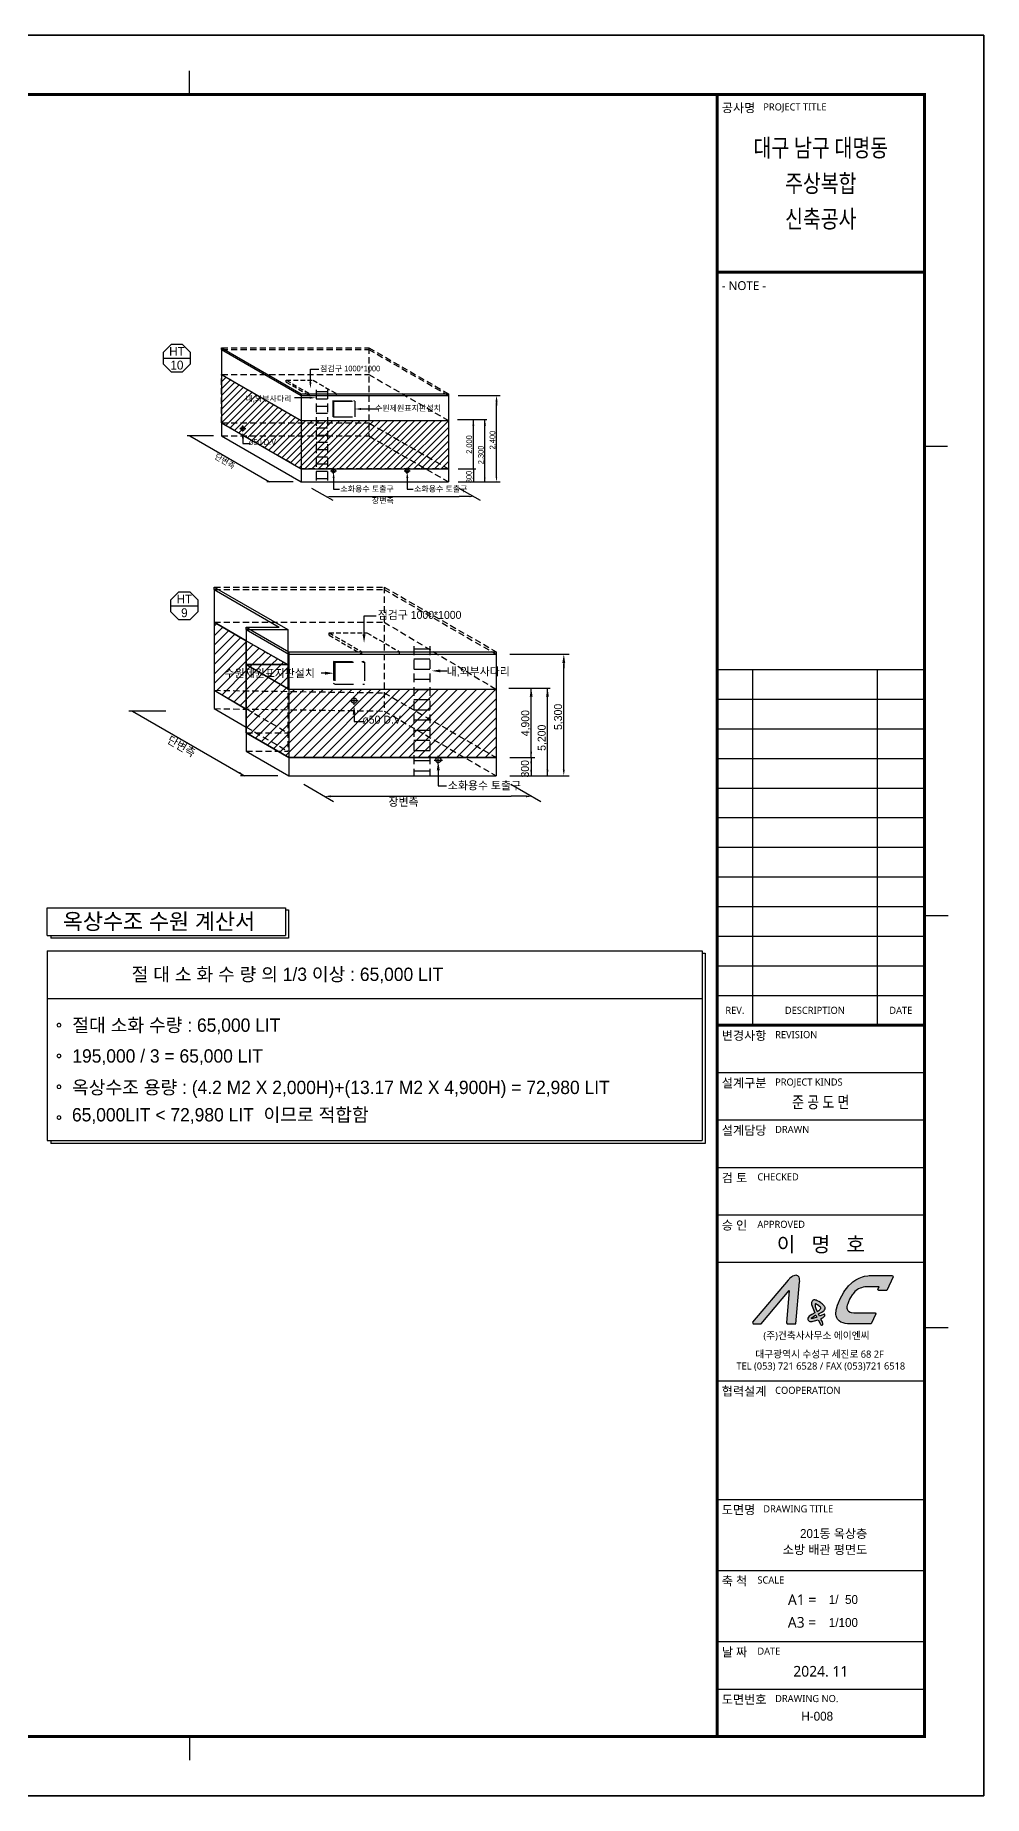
# Model space of a CAD drawing. Header units: millimetres. Extents: x 1050967 to 1092967, y 394713 to 424413.
# Drawn here: x 1076963 to 1092967, y 394713 to 424413 of the extents above; entities that cross this region are included whole.
import ezdxf
from ezdxf.enums import TextEntityAlignment as Align

# ---------------------------------------------------------------- set-up
doc = ezdxf.new("R2010")
doc.units = ezdxf.units.MM
doc.header["$LTSCALE"] = 100
for name, pattern in [('CONTINOUS', [0]), ('DH-HID2', [1.2, 0.8, -0.4]), ('HID', [2.3, 1.5, -0.8]), ('HIDDEN2', [4.7625, 3.175, -1.5875])]:
    doc.linetypes.add(name, pattern=pattern)
for name, color, linetype in [('---스리브(바닥오배수)', 145, 'Continuous'), ('1', 1, 'Continuous'), ('2', 2, 'Continuous'), ('SHEET', 7, 'Continuous'), ('SHEET-TEXT', 3, 'Continuous'), ('TEX', 3, 'Continuous')]:
    doc.layers.add(name, color=color, linetype=linetype)
doc.layers.add('작업', color=105, linetype='Continuous', plot=False)
doc.styles.add('돋움', font='Dotum.ttf')
doc.styles.add('맑은 고딕', font='malgun.ttf', dxfattribs={"width": 0.8})
pattern_1 = [(45, (86856.55, 91821.43), (-80.822305, 80.822305), [])]

# ---------------------------------------------------------------- blocks, each defined once
blk = doc.blocks.new('XR-SHEET')
at = {"layer": 'SHEET'}
h = blk.add_hatch(color=4, dxfattribs=at)
h.paths.add_polyline_path([(1007474, -392861), (1007490, -392878), (1007633, -392878), (1007698, -392171), (1007699, -392159), (1007698, -392139), (1007696, -392114), (1007689, -392094), (1007681, -392083), (1007668, -392072), (1007652, -392065), (1007639, -392060), (1007618, -392063), (1007601, -392068), (1007579, -392077), (1007564, -392086), (1007542, -392102), (1007529, -392113), (1007519, -392123), (1007502, -392140), (1006901, -392853), (1006915, -392878), (1007050, -392878), (1007524, -392314)])
h.paths.add_polyline_path([(1008540, -392462), (1008556, -392432), (1008582, -392391), (1008595, -392376), (1008617, -392349), (1008631, -392336), (1008653, -392317), (1008676, -392300), (1008693, -392290), (1008718, -392279), (1008740, -392270), (1008770, -392261), (1008796, -392256), (1008824, -392253), (1009036, -392252), (1009038, -392255), (1009017, -392295), (1009032, -392318), (1009170, -392318), (1009278, -392086), (1009263, -392064), (1008872, -392064), (1008851, -392067), (1008795, -392077), (1008761, -392086), (1008700, -392109), (1008644, -392139), (1008596, -392172), (1008571, -392194), (1008524, -392239), (1008493, -392275), (1008462, -392319), (1008444, -392345), (1008408, -392405), (1008381, -392459), (1008354, -392522), (1008337, -392563), (1008320, -392626), (1008316, -392645), (1008313, -392663), (1008309, -392692), (1008311, -392722), (1008315, -392746), (1008319, -392763), (1008325, -392778), (1008337, -392802), (1008367, -392829), (1008394, -392849), (1008430, -392864), (1008468, -392871), (1008506, -392878), (1008907, -392878), (1008985, -392712), (1008970, -392691), (1008611, -392691), (1008568, -392687), (1008548, -392681), (1008522, -392665), (1008512, -392655), (1008499, -392629), (1008497, -392614), (1008497, -392589), (1008501, -392564), (1008509, -392540), (1008521, -392505)])
h = blk.add_hatch(color=4, dxfattribs=at)
h.paths.add_polyline_path([(1007972, -392732), (1007989, -392766), (1007975, -392774), (1007955, -392780), (1007921, -392789), (1007908, -392789), (1007896, -392790), (1007896, -392786), (1007895, -392783), (1007903, -392776), (1007915, -392766), (1007930, -392755), (1007952, -392741), (1007965, -392732)], flags=16)
h.paths.add_polyline_path([(1008126, -392601), (1008123, -392591), (1008119, -392586), (1008111, -392575), (1008103, -392566), (1008090, -392553), (1008080, -392544), (1008059, -392528), (1008048, -392520), (1008020, -392504), (1007991, -392489), (1007976, -392482), (1007966, -392478), (1007953, -392475), (1007939, -392475), (1007923, -392481), (1007918, -392486), (1007908, -392496), (1007904, -392505), (1007899, -392520), (1007899, -392535), (1007899, -392550), (1007920, -392610), (1007954, -392691), (1007905, -392719), (1007878, -392736), (1007860, -392750), (1007847, -392766), (1007837, -392782), (1007834, -392793), (1007836, -392805), (1007840, -392817), (1007848, -392825), (1007858, -392832), (1007871, -392837), (1007882, -392839), (1007893, -392839), (1007910, -392838), (1007926, -392835), (1007946, -392829), (1008008, -392809), (1008049, -392883), (1008057, -392896), (1008068, -392901), (1008075, -392901), (1008080, -392899), (1008087, -392892), (1008087, -392869), (1008083, -392856), (1008082, -392848), (1008063, -392813), (1008054, -392794), (1008072, -392784), (1008096, -392772), (1008108, -392761), (1008120, -392751), (1008125, -392742), (1008125, -392731), (1008124, -392724), (1008120, -392721), (1008115, -392718), (1008110, -392716), (1008098, -392723), (1008035, -392751), (1008014, -392712), (1008075, -392680), (1008095, -392667), (1008110, -392654), (1008120, -392641), (1008127, -392628), (1008128, -392613)])
h.paths.add_polyline_path([(1007995, -392671), (1007985, -392649), (1007974, -392619), (1007962, -392588), (1007958, -392578), (1007958, -392565), (1007958, -392555), (1007961, -392548), (1007964, -392542), (1007970, -392542), (1007978, -392544), (1007988, -392550), (1008000, -392558), (1008020, -392573), (1008035, -392585), (1008051, -392600), (1008055, -392609), (1008055, -392618), (1008052, -392627), (1008041, -392639), (1008031, -392648), (1008013, -392659)])
at = {"layer": 'SHEET', "color": 252}
for p, q in [((1007502, -392140), (1006901, -392853)), ((1007050, -392878), (1007524, -392314)), ((1007524, -392314), (1007474, -392861)), ((1007502, -392140), (1007519, -392123)), ((1007529, -392113), (1007519, -392123)), ((1007542, -392102), (1007529, -392113)), ((1007564, -392086), (1007542, -392102)), ((1007579, -392077), (1007564, -392086)), ((1007601, -392068), (1007579, -392077)), ((1007618, -392063), (1007601, -392068)), ((1007639, -392060), (1007618, -392063)), ((1007652, -392065), (1007639, -392060)), ((1007668, -392072), (1007652, -392065)), ((1007681, -392083), (1007668, -392072)), ((1007689, -392094), (1007681, -392083)), ((1007696, -392114), (1007689, -392094)), ((1007698, -392139), (1007696, -392114)), ((1007699, -392159), (1007698, -392139)), ((1007698, -392171), (1007699, -392159)), ((1008444, -392345), (1008462, -392319)), ((1008462, -392319), (1008493, -392275)), ((1008493, -392275), (1008524, -392239)), ((1008524, -392239), (1008571, -392194)), ((1008571, -392194), (1008596, -392172)), ((1008596, -392172), (1008644, -392139)), ((1008631, -392336), (1008617, -392349)), ((1008653, -392317), (1008631, -392336)), ((1008644, -392139), (1008700, -392109)), ((1008676, -392300), (1008653, -392317)), ((1008693, -392290), (1008676, -392300)), ((1008718, -392279), (1008693, -392290)), ((1008700, -392109), (1008761, -392086)), ((1008740, -392270), (1008718, -392279)), ((1008770, -392261), (1008740, -392270)), ((1008761, -392086), (1008795, -392077)), ((1008796, -392256), (1008770, -392261)), ((1008795, -392077), (1008851, -392067)), ((1008824, -392253), (1008796, -392256)), ((1009036, -392252), (1008824, -392253)), ((1008851, -392067), (1008872, -392064)), ((1008872, -392064), (1009263, -392064)), ((1009017, -392295), (1009038, -392255)), ((1009032, -392318), (1009017, -392295)), ((1009170, -392318), (1009032, -392318)), ((1009038, -392255), (1009036, -392252)), ((1009278, -392086), (1009170, -392318)), ((1009263, -392064), (1009278, -392086)), ((1008381, -392459), (1008408, -392405)), ((1008408, -392405), (1008444, -392345)), ((1008540, -392462), (1008521, -392505)), ((1008556, -392432), (1008540, -392462)), ((1008582, -392391), (1008556, -392432)), ((1008595, -392376), (1008582, -392391)), ((1008617, -392349), (1008595, -392376)), ((1006901, -392853), (1006915, -392878)), ((1006915, -392878), (1007050, -392878)), ((1007474, -392861), (1007490, -392878))]:
    blk.add_line(p, q, dxfattribs=at)
at = {"layer": 'SHEET', "color": 4}
for p, q in [((1007633, -392878), (1007698, -392171)), ((1007904, -392505), (1007899, -392520)), ((1007904, -392505), (1007899, -392520)), ((1007899, -392520), (1007899, -392535)), ((1007899, -392520), (1007899, -392535)), ((1007899, -392535), (1007899, -392550)), ((1007899, -392535), (1007899, -392550)), ((1007899, -392550), (1007920, -392610)), ((1007899, -392550), (1007920, -392610)), ((1007920, -392610), (1007954, -392691)), ((1007920, -392610), (1007954, -392691)), ((1007961, -392548), (1007958, -392555)), ((1007958, -392555), (1007958, -392565)), ((1007958, -392565), (1007958, -392578)), ((1007958, -392578), (1007962, -392588)), ((1007964, -392542), (1007961, -392548)), ((1007962, -392588), (1007974, -392619)), ((1007970, -392542), (1007964, -392542)), ((1007978, -392544), (1007970, -392542)), ((1007974, -392619), (1007985, -392649)), ((1007988, -392550), (1007978, -392544)), ((1008000, -392558), (1007988, -392550)), ((1008020, -392573), (1008000, -392558)), ((1008048, -392520), (1008020, -392504)), ((1008048, -392520), (1008020, -392504)), ((1008035, -392585), (1008020, -392573)), ((1008051, -392600), (1008035, -392585)), ((1008041, -392639), (1008052, -392627)), ((1008059, -392528), (1008048, -392520)), ((1008059, -392528), (1008048, -392520)), ((1008055, -392609), (1008051, -392600)), ((1008052, -392627), (1008055, -392618)), ((1008055, -392618), (1008055, -392609)), ((1008080, -392544), (1008059, -392528)), ((1008080, -392544), (1008059, -392528)), ((1008090, -392553), (1008080, -392544)), ((1008090, -392553), (1008080, -392544)), ((1008103, -392566), (1008090, -392553)), ((1008103, -392566), (1008090, -392553)), ((1008111, -392575), (1008103, -392566)), ((1008111, -392575), (1008103, -392566)), ((1008119, -392586), (1008111, -392575)), ((1008119, -392586), (1008111, -392575)), ((1008123, -392591), (1008119, -392586)), ((1008123, -392591), (1008119, -392586)), ((1008120, -392641), (1008127, -392628)), ((1008120, -392641), (1008127, -392628)), ((1008126, -392601), (1008123, -392591)), ((1008126, -392601), (1008123, -392591)), ((1008128, -392613), (1008126, -392601)), ((1008128, -392613), (1008126, -392601)), ((1008127, -392628), (1008128, -392613)), ((1008127, -392628), (1008128, -392613)), ((1008316, -392645), (1008320, -392626)), ((1008320, -392626), (1008337, -392563)), ((1008337, -392563), (1008354, -392522)), ((1008354, -392522), (1008381, -392459)), ((1008501, -392564), (1008497, -392589)), ((1008497, -392589), (1008497, -392614)), ((1008497, -392614), (1008499, -392629)), ((1008499, -392629), (1008512, -392655)), ((1008509, -392540), (1008501, -392564)), ((1008521, -392505), (1008509, -392540)), ((1007490, -392878), (1007633, -392878)), ((1007837, -392782), (1007834, -392793)), ((1007837, -392782), (1007834, -392793)), ((1007834, -392793), (1007836, -392805)), ((1007834, -392793), (1007836, -392805)), ((1007836, -392805), (1007840, -392817)), ((1007836, -392805), (1007840, -392817)), ((1007847, -392766), (1007837, -392782)), ((1007847, -392766), (1007837, -392782)), ((1007840, -392817), (1007848, -392825)), ((1007840, -392817), (1007848, -392825)), ((1007860, -392750), (1007847, -392766)), ((1007860, -392750), (1007847, -392766)), ((1007848, -392825), (1007858, -392832)), ((1007848, -392825), (1007858, -392832)), ((1007858, -392832), (1007871, -392837)), ((1007858, -392832), (1007871, -392837)), ((1007878, -392736), (1007860, -392750)), ((1007878, -392736), (1007860, -392750)), ((1007871, -392837), (1007882, -392839)), ((1007871, -392837), (1007882, -392839)), ((1007905, -392719), (1007878, -392736)), ((1007905, -392719), (1007878, -392736)), ((1007882, -392839), (1007893, -392839)), ((1007882, -392839), (1007893, -392839)), ((1007893, -392839), (1007910, -392838)), ((1007893, -392839), (1007910, -392838)), ((1007895, -392783), (1007903, -392776)), ((1007895, -392783), (1007903, -392776)), ((1007896, -392786), (1007895, -392783)), ((1007896, -392786), (1007895, -392783)), ((1007896, -392790), (1007896, -392786)), ((1007896, -392790), (1007896, -392786)), ((1007908, -392789), (1007896, -392790)), ((1007908, -392789), (1007896, -392790)), ((1007903, -392776), (1007915, -392766)), ((1007903, -392776), (1007915, -392766)), ((1007954, -392691), (1007905, -392719)), ((1007954, -392691), (1007905, -392719)), ((1007921, -392789), (1007908, -392789)), ((1007921, -392789), (1007908, -392789)), ((1007910, -392838), (1007926, -392835)), ((1007910, -392838), (1007926, -392835)), ((1007915, -392766), (1007930, -392755)), ((1007915, -392766), (1007930, -392755)), ((1007955, -392780), (1007921, -392789)), ((1007955, -392780), (1007921, -392789)), ((1007926, -392835), (1007946, -392829)), ((1007926, -392835), (1007946, -392829)), ((1007930, -392755), (1007952, -392741)), ((1007930, -392755), (1007952, -392741)), ((1007946, -392829), (1008008, -392809)), ((1007946, -392829), (1008008, -392809)), ((1007952, -392741), (1007965, -392732)), ((1007952, -392741), (1007965, -392732)), ((1007975, -392774), (1007955, -392780)), ((1007975, -392774), (1007955, -392780)), ((1007965, -392732), (1007972, -392732)), ((1007965, -392732), (1007972, -392732)), ((1007972, -392732), (1007989, -392766)), ((1007972, -392732), (1007989, -392766)), ((1007989, -392766), (1007975, -392774)), ((1007989, -392766), (1007975, -392774)), ((1007985, -392649), (1007995, -392671)), ((1007995, -392671), (1008013, -392659)), ((1008008, -392809), (1008049, -392883)), ((1008008, -392809), (1008049, -392883)), ((1008013, -392659), (1008031, -392648)), ((1008014, -392712), (1008075, -392680)), ((1008014, -392712), (1008075, -392680)), ((1008035, -392751), (1008014, -392712)), ((1008035, -392751), (1008014, -392712)), ((1008031, -392648), (1008041, -392639)), ((1008098, -392723), (1008035, -392751)), ((1008098, -392723), (1008035, -392751)), ((1008049, -392883), (1008057, -392896)), ((1008049, -392883), (1008057, -392896)), ((1008054, -392794), (1008072, -392784)), ((1008054, -392794), (1008072, -392784)), ((1008063, -392813), (1008054, -392794)), ((1008063, -392813), (1008054, -392794)), ((1008057, -392896), (1008068, -392901)), ((1008057, -392896), (1008068, -392901)), ((1008082, -392848), (1008063, -392813)), ((1008082, -392848), (1008063, -392813)), ((1008068, -392901), (1008075, -392901)), ((1008068, -392901), (1008075, -392901)), ((1008072, -392784), (1008096, -392772)), ((1008072, -392784), (1008096, -392772)), ((1008075, -392680), (1008095, -392667)), ((1008075, -392680), (1008095, -392667)), ((1008075, -392901), (1008080, -392899)), ((1008075, -392901), (1008080, -392899)), ((1008080, -392899), (1008087, -392892)), ((1008080, -392899), (1008087, -392892)), ((1008083, -392856), (1008082, -392848)), ((1008083, -392856), (1008082, -392848)), ((1008087, -392869), (1008083, -392856)), ((1008087, -392869), (1008083, -392856)), ((1008087, -392883), (1008087, -392869)), ((1008087, -392883), (1008087, -392869)), ((1008087, -392892), (1008087, -392883)), ((1008087, -392892), (1008087, -392883)), ((1008095, -392667), (1008110, -392654)), ((1008095, -392667), (1008110, -392654)), ((1008096, -392772), (1008108, -392761)), ((1008096, -392772), (1008108, -392761)), ((1008110, -392716), (1008098, -392723)), ((1008110, -392716), (1008098, -392723)), ((1008108, -392761), (1008120, -392751)), ((1008108, -392761), (1008120, -392751)), ((1008110, -392654), (1008120, -392641)), ((1008110, -392654), (1008120, -392641)), ((1008115, -392718), (1008110, -392716)), ((1008115, -392718), (1008110, -392716)), ((1008120, -392721), (1008115, -392718)), ((1008120, -392721), (1008115, -392718)), ((1008124, -392724), (1008120, -392721)), ((1008124, -392724), (1008120, -392721)), ((1008120, -392751), (1008125, -392742)), ((1008120, -392751), (1008125, -392742)), ((1008125, -392731), (1008124, -392724)), ((1008125, -392731), (1008124, -392724)), ((1008125, -392742), (1008125, -392731)), ((1008125, -392742), (1008125, -392731)), ((1008309, -392692), (1008313, -392663)), ((1008311, -392722), (1008309, -392692)), ((1008315, -392746), (1008311, -392722)), ((1008313, -392663), (1008316, -392645)), ((1008319, -392763), (1008315, -392746)), ((1008325, -392778), (1008319, -392763)), ((1008337, -392802), (1008325, -392778)), ((1008367, -392829), (1008337, -392802)), ((1008394, -392849), (1008367, -392829)), ((1008430, -392864), (1008394, -392849)), ((1008468, -392871), (1008430, -392864)), ((1008506, -392878), (1008468, -392871)), ((1008907, -392878), (1008506, -392878)), ((1008512, -392655), (1008522, -392665)), ((1008522, -392665), (1008548, -392681)), ((1008548, -392681), (1008568, -392687)), ((1008568, -392687), (1008611, -392691)), ((1008611, -392691), (1008970, -392691)), ((1008985, -392712), (1008907, -392878)), ((1008970, -392691), (1008985, -392712))]:
    blk.add_line(p, q, dxfattribs=at)
at = {"layer": 'SHEET', "color": 253}
for p, q in [((1007908, -392496), (1007904, -392505)), ((1007908, -392496), (1007904, -392505)), ((1007918, -392486), (1007908, -392496)), ((1007918, -392486), (1007908, -392496)), ((1007923, -392481), (1007918, -392486)), ((1007923, -392481), (1007918, -392486)), ((1007939, -392475), (1007923, -392481)), ((1007939, -392475), (1007923, -392481)), ((1007953, -392475), (1007939, -392475)), ((1007953, -392475), (1007939, -392475)), ((1007966, -392478), (1007953, -392475)), ((1007966, -392478), (1007953, -392475)), ((1007976, -392482), (1007966, -392478)), ((1007976, -392482), (1007966, -392478)), ((1007991, -392489), (1007976, -392482)), ((1007991, -392489), (1007976, -392482)), ((1008020, -392504), (1007991, -392489)), ((1008020, -392504), (1007991, -392489))]:
    blk.add_line(p, q, dxfattribs=at)
at = {"layer": 'SHEET', "color": 8}
blk.add_lwpolyline([(968805, -371140), (1010805, -371140), (1010805, -400840), (968805, -400840)], close=True, dxfattribs=at)
for points in [[(979505, -372140), (979505, -371740)], [(988455, -372140), (988455, -371740)], [(997405, -372140), (997405, -371740)], [(1009792, -378073), (1010192, -378073)], [(970605, -379040), (970205, -379040)], [(970605, -385990), (970205, -385990)], [(1009805, -385990), (1010205, -385990)], [(970605, -392940), (970205, -392940)], [(1009805, -392940), (1010205, -392940)], [(979505, -399840), (979505, -400240)], [(988455, -399840), (988455, -400240)], [(997405, -399840), (997405, -400240)]]:
    blk.add_lwpolyline(points, dxfattribs=at)
at = {"layer": 'SHEET', "const_width": 50}
blk.add_lwpolyline([(970605, -372140), (1009805, -372140), (1009805, -399840), (970605, -399840)], close=True, dxfattribs=at)
for points in [[(1006305, -372140), (1006305, -399840)], [(1006305, -375140), (1009805, -375140)], [(1006305, -387840), (1009805, -387840)]]:
    blk.add_lwpolyline(points, dxfattribs=at)
at = {"layer": 'SHEET', "color": 4}
for points in [[(1006305, -381840), (1009805, -381840)], [(1006905, -381840), (1006905, -387840)], [(1009005, -381840), (1009005, -387840)], [(1006305, -382340), (1009805, -382340)], [(1006305, -382840), (1009805, -382840)], [(1006305, -383340), (1009805, -383340)], [(1006305, -383840), (1009805, -383840)], [(1006305, -384340), (1009805, -384340)], [(1006305, -384840), (1009805, -384840)], [(1006305, -385340), (1009805, -385340)], [(1006305, -385840), (1009805, -385840)], [(1006305, -386340), (1009805, -386340)], [(1006305, -386840), (1009805, -386840)], [(1006305, -387340), (1009805, -387340)]]:
    blk.add_lwpolyline(points, dxfattribs=at)
at = {"layer": 'SHEET'}
for points in [[(1006305, -388640), (1009805, -388640)], [(1006305, -389440), (1009805, -389440)], [(1006305, -390240), (1009805, -390240)], [(1006305, -391040), (1009805, -391040)], [(1006305, -391840), (1009805, -391840)], [(1006305, -393840), (1009805, -393840)], [(1006305, -395840), (1009805, -395840)], [(1006305, -397040), (1009805, -397040)], [(1006305, -398240), (1009805, -398240)], [(1006305, -399040), (1009805, -399040)]]:
    blk.add_lwpolyline(points, dxfattribs=at)
at = {"layer": 'SHEET', "color": 4}
blk.add_lwpolyline([(1008051, -392600), (1008035, -392585), (1008020, -392573), (1008000, -392558), (1007988, -392550), (1007978, -392544), (1007970, -392542), (1007964, -392542), (1007961, -392548), (1007958, -392555), (1007958, -392565), (1007958, -392578), (1007962, -392588), (1007974, -392619), (1007985, -392649), (1007995, -392671), (1008013, -392659), (1008031, -392648), (1008041, -392639), (1008052, -392627), (1008055, -392618), (1008055, -392609)], close=True, dxfattribs=at)
at = {"layer": 'SHEET', "style": '맑은 고딕'}
for s, p in [('공사명', (1006385, -372290)), ('- NOTE -', (1006385, -375290)), ('변경사항', (1006385, -387940)), ('설계구분', (1006385, -388740)), ('설계담당', (1006385, -389540)), ('검 토', (1006385, -390340)), ('승 인', (1006385, -391140)), ('협력설계', (1006385, -393940)), ('도면명', (1006385, -395940)), ('축 척', (1006385, -397140)), ('날 짜', (1006385, -398340)), ('도면번호', (1006385, -399140))]:
    blk.add_text(s, height=150, dxfattribs=at).set_placement(p, align=Align.TOP_LEFT)
at = {"layer": 'SHEET', "color": 4, "style": '맑은 고딕'}
for s, p in [('PROJECT TITLE', (1007085, -372290)), ('REVISION', (1007285, -387940)), ('PROJECT KINDS', (1007285, -388740)), ('DRAWN', (1007285, -389540)), ('CHECKED', (1006985, -390340)), ('APPROVED', (1006985, -391140)), ('COOPERATION', (1007285, -393940)), ('DRAWING TITLE', (1007085, -395940)), ('SCALE', (1006985, -397140)), ('DRAWING NO.', (1007285, -399140))]:
    blk.add_text(s, height=120, dxfattribs=at).set_placement(p, align=Align.TOP_LEFT)
for s, p in [('REV.', (1006605, -387590)), ('DESCRIPTION', (1007955, -387590)), ('DATE', (1009405, -387590)), ('대구광역시 수성구 세진로 68 2F ', (1008055, -393390)), ('TEL (053) 721 6528 / FAX (053)721 6518', (1008055, -393590))]:
    blk.add_text(s, height=120, dxfattribs=at).set_placement(p, align=Align.MIDDLE_CENTER)
blk.add_text('(주)건축사사무소 에이엔씨', height=120, dxfattribs=at).set_placement((1007982, -393079), align=Align.MIDDLE)
at = {"layer": 'SHEET', "color": 8, "style": '맑은 고딕'}
blk.add_text('DATE', height=120, dxfattribs=at).set_placement((1006985, -398340), align=Align.TOP_LEFT)
at = {"layer": 'SHEET-TEXT', "style": '맑은 고딕', "width": 0.8}
for s, height, p in [('대구 남구 대명동', 300, (1008055, -373040)), ('주상복합', 300, (1008055, -373640)), ('신축공사', 300, (1008055, -374240)), ('준 공 도 면', 200, (1008055, -389140))]:
    blk.add_text(s, height=height, dxfattribs=at).set_placement(p, align=Align.MIDDLE_CENTER)
at = {"layer": 'SHEET-TEXT'}
for s, height, style, p in [('이   명   호', 250, '돋움', (1008055, -391540)), ('A1 =', 180, '맑은 고딕', (1007740, -397533)), ('A3 =', 180, '맑은 고딕', (1007738, -397915)), ('2024. 11', 180, '맑은 고딕', (1008055, -398740))]:
    blk.add_text(s, height=height, dxfattribs=dict(at, style=style)).set_placement(p, align=Align.MIDDLE_CENTER)

msp = doc.modelspace()

# ---------------------------------------------------------------- hatches: boundary and pattern name
at = {"linetype": 'HID'}
h = msp.add_hatch(dxfattribs=at)
h.set_pattern_fill('ANSI31', color=4, scale=38.4, angle=135, style=0)
h.set_pattern_definition([(180, (967021.59, -11977.1), (-3e-14, -121.92), [])])
h.paths.add_polyline_path([(1081703, 418432), (1081895, 418432), (1081895, 416878), (1081703, 416878)])
h = msp.add_hatch(dxfattribs=at)
h.set_pattern_fill('ANSI31', color=4, scale=54, angle=135, style=0)
h.set_pattern_definition([(180, (922078.76, -191155.75), (-4e-14, -171.45), [])])
h.paths.add_polyline_path([(1083349, 414107), (1083619, 414107), (1083619, 411922), (1083349, 411922)])
at = {"layer": '1'}
h = msp.add_hatch(dxfattribs=at)
h.set_pattern_fill('ANSI31', color=256, scale=25.6, style=0)
h.set_pattern_definition([(45, (963945.586, -11977.105), (-57.473639, 57.473639), [])])
h.paths.add_polyline_path([(1080106, 418690), (1081448, 417915), (1083934, 417915), (1083934, 417098), (1081448, 417098), (1080106, 417873)])
h = msp.add_hatch(dxfattribs=at)
h.set_pattern_fill('ANSI31', color=256, scale=36, style=0)
h.set_pattern_definition(pattern_1)
h.paths.add_polyline_path([(1080524, 414199), (1079982, 414512), (1079982, 413362), (1080524, 413045)])
h = msp.add_hatch(dxfattribs=at)
h.set_pattern_fill('ANSI31', color=256, scale=36, style=0)
h.set_pattern_definition(pattern_1)
h.paths.add_polyline_path([(1080524, 413795), (1080524, 414199), (1081223, 413795)])
h = msp.add_hatch(dxfattribs=at)
h.set_pattern_fill('ANSI31', color=256, scale=36, style=0)
h.set_pattern_definition(pattern_1)
h.paths.add_polyline_path([(1080524, 413795), (1081243, 413380), (1084739, 413380), (1084739, 412230), (1081243, 412230), (1080524, 412646)])
h = msp.add_hatch(dxfattribs=at)
h.set_pattern_fill('ANSI31', color=256, scale=36, style=0)
h.set_pattern_definition(pattern_1)
h.paths.add_polyline_path([(1081223, 413392), (1080524, 413795), (1081223, 413795)])

# ---------------------------------------------------------------- linework, layer by layer
at = {"color": 7}
for p, q in [((1080106, 419111, 54985), (1080106, 419141, 54985)), ((1080106, 419141, 54985), (1081448, 418366, 54985)), ((1080106, 419111, 54985), (1081448, 418336, 54985)), ((1080106, 419111, 54985), (1080106, 417653, 54985)), ((1081606, 418558, 54985), (1081606, 418781, 54985)), ((1081606, 418781, 54985), (1081750, 418781, 54985)), ((1080106, 418690, 54985), (1081448, 417915, 54985)), ((1081592, 418297, 54985), (1081335, 418297, 54985)), ((1081448, 418366, 54985), (1081448, 416878, 54985)), ((1081448, 418366, 54985), (1083934, 418366, 54985)), ((1081448, 418336, 54985), (1083934, 418336, 54985)), ((1083934, 418366, 54985), (1083934, 416878, 54985)), ((1084099, 418336, 54985), (1084809, 418336, 54985)), ((1084746, 418231, 54985), (1084746, 418168, 54985)), ((1084746, 416948, 54985), (1084746, 418220, 54985)), ((1082458, 418108, 54985), (1082753, 418108, 54985)), ((1084355, 417104, 54985), (1084355, 417930, 54985)), ((1084550, 416878, 54985), (1084550, 417930, 54985)), ((1079971, 417653, 54985), (1079526, 417653, 54985)), ((1079572, 417653, 54985), (1080915, 416878, 54985)), ((1080106, 417873, 54985), (1081448, 417098, 54985)), ((1080106, 417653, 54985), (1081448, 416878, 54985)), ((1080467, 417612, 54985), (1080467, 417527, 54985)), ((1080467, 417527, 54985), (1080577, 417527, 54985)), ((1084099, 417098, 54985), (1084397, 417098, 54985)), ((1081314, 416878, 54985), (1080868, 416878, 54985)), ((1081448, 416878, 54985), (1083934, 416878, 54985)), ((1081626, 416775, 54985), (1081983, 416569, 54985)), ((1084099, 416878, 54985), (1084809, 416878, 54985)), ((1084112, 416775, 54985), (1084469, 416569, 54985)), ((1081947, 416630, 54985), (1084114, 416630, 54985)), ((1084293, 416630, 54985), (1084115, 416630, 54985)), ((1079982, 415062, 54985), (1079982, 415104, 54985)), ((1079982, 415104, 54985), (1081223, 414387, 54985)), ((1079982, 415062, 54985), (1079982, 413053, 54985)), ((1079982, 415062, 54985), (1081079, 414429, 54985)), ((1082511, 414307, 54985), (1082511, 414620, 54985)), ((1082511, 414620, 54985), (1082713, 414620, 54985)), ((1079982, 414512, 54985), (1080524, 414199, 54985)), ((1080524, 414429, 54985), (1081243, 414014, 54985)), ((1080524, 414429, 54985), (1081079, 414429, 54985)), ((1080524, 414387, 54985), (1080524, 414429, 54985)), ((1080524, 414387, 54985), (1081243, 413972, 54985)), ((1080524, 414387, 54985), (1081223, 414387, 54985)), ((1080524, 414387, 54985), (1080524, 412337, 54985)), ((1081223, 414387, 54985), (1081223, 413795, 54985)), ((1080524, 413795, 54985), (1081243, 413380, 54985)), ((1081243, 414014, 54985), (1081243, 411922, 54985)), ((1081243, 414014, 54985), (1084739, 414014, 54985)), ((1081243, 413972, 54985), (1084739, 413972, 54985)), ((1084739, 414014, 54985), (1084739, 411922, 54985)), ((1084970, 413972, 54985), (1085970, 413972, 54985)), ((1085881, 413824, 54985), (1085881, 413735, 54985)), ((1085881, 412021, 54985), (1085881, 413810, 54985)), ((1081852, 413651, 54985), (1081785, 413651, 54985)), ((1083800, 413690, 54985), (1083915, 413690, 54985)), ((1079982, 413362, 54985), (1080524, 413049, 54985)), ((1085331, 412240, 54985), (1085331, 413401, 54985)), ((1085606, 411922, 54985), (1085606, 413401, 54985)), ((1079166, 413012, 54985), (1078540, 413012, 54985)), ((1078605, 413012, 54985), (1080493, 411922, 54985)), ((1079982, 413053, 54985), (1080524, 412740, 54985)), ((1082343, 412954, 54985), (1082343, 412834, 54985)), ((1082343, 412834, 54985), (1082498, 412834, 54985)), ((1080524, 412646, 54985), (1081243, 412230, 54985)), ((1080524, 412337, 54985), (1081243, 411922, 54985)), ((1084970, 412230, 54985), (1085390, 412230, 54985)), ((1081054, 411922, 54985), (1080428, 411922, 54985)), ((1081243, 411922, 54985), (1084739, 411922, 54985)), ((1081494, 411777, 54985), (1081995, 411488, 54985)), ((1084970, 411922, 54985), (1085970, 411922, 54985)), ((1084990, 411777, 54985), (1085491, 411488, 54985)), ((1081945, 411574, 54985), (1084992, 411574, 54985)), ((1085243, 411574, 54985), (1084994, 411574, 54985))]:
    msp.add_line(p, q, dxfattribs=at)
at = {"linetype": 'HID', "ltscale": 0.7}
for p, q in [((1080106, 419141, 54985), (1082592, 419141, 54985)), ((1080106, 419111, 54985), (1082592, 419111, 54985)), ((1082592, 419141, 54985), (1082592, 417653, 54985)), ((1082592, 419141, 54985), (1083934, 418366, 54985)), ((1082592, 419111, 54985), (1083934, 418336, 54985)), ((1080106, 418690, 54985), (1082592, 418690, 54985)), ((1082592, 418690, 54985), (1083934, 417915, 54985)), ((1080106, 417873, 54985), (1082592, 417873, 54985)), ((1080106, 417653, 54985), (1082592, 417653, 54985)), ((1082592, 417873, 54985), (1083934, 417098, 54985)), ((1082592, 417653, 54985), (1083934, 416878, 54985)), ((1079982, 415104, 54985), (1082851, 415104, 54985)), ((1079982, 415062, 54985), (1082851, 415062, 54985)), ((1082851, 415104, 54985), (1082851, 413012, 54985)), ((1082851, 415104, 54985), (1084739, 414014, 54985)), ((1082851, 415062, 54985), (1084739, 413972, 54985)), ((1079982, 414512, 54985), (1082851, 414512, 54985)), ((1082851, 414512, 54985), (1084739, 413380, 54985)), ((1080524, 414199, 54985), (1081223, 413795, 54985)), ((1081223, 413795, 54985), (1081223, 412337, 54985)), ((1079982, 413362, 54985), (1082851, 413320, 54985)), ((1082851, 413320, 54985), (1084739, 412230, 54985)), ((1079982, 413053, 54985), (1082851, 413012, 54985)), ((1080524, 413049, 54985), (1081223, 412646, 54985)), ((1082851, 413012, 54985), (1084739, 411922, 54985)), ((1080524, 412740, 54985), (1081223, 412337, 54985)), ((1080524, 412646, 54985), (1081223, 412646, 54985)), ((1080524, 412337, 54985), (1081223, 412337, 54985))]:
    msp.add_line(p, q, dxfattribs=at)
for p, q in [((1079123, 418965, 54985), (1079585, 418965, 54985)), ((1084088, 417930, 54985), (1084582, 417930, 54985)), ((1084355, 417098, 54985), (1084355, 416878, 54985)), ((1081997, 416942, 54985), (1081997, 416758, 54985)), ((1081997, 416758, 54985), (1082096, 416758, 54985)), ((1083240, 416942, 54985), (1083240, 416758, 54985)), ((1083240, 416758, 54985), (1083339, 416758, 54985)), ((1079248, 414786, 54985), (1079710, 414786, 54985)), ((1084955, 413401, 54985), (1085650, 413401, 54985)), ((1083763, 412012, 54985), (1083763, 411753, 54985)), ((1085331, 412230, 54985), (1085331, 411922, 54985)), ((1083763, 411753, 54985), (1083902, 411753, 54985))]:
    msp.add_line(p, q)
at = {"color": 7, "linetype": 'DH-HID2'}
for p, q in [((1081198, 418563, 54985), (1081198, 418592, 54985)), ((1081198, 418592, 54985), (1081651, 418592, 54985)), ((1081198, 418592, 54985), (1081591, 418366, 54985)), ((1081198, 418563, 54985), (1081591, 418336, 54985)), ((1081651, 418592, 54985), (1082044, 418366, 54985)), ((1081591, 418336, 54985), (1081591, 418366, 54985)), ((1081591, 418366, 54985), (1082044, 418366, 54985)), ((1082044, 418336, 54985), (1082044, 418366, 54985)), ((1081921, 414291, 54985), (1081921, 414332, 54985)), ((1081921, 414332, 54985), (1082559, 414332, 54985)), ((1081921, 414332, 54985), (1082473, 414014, 54985)), ((1082559, 414332, 54985), (1083111, 414014, 54985)), ((1081921, 414291, 54985), (1082473, 413972, 54985)), ((1082473, 413972, 54985), (1082473, 414014, 54985)), ((1082473, 414014, 54985), (1083111, 414014, 54985)), ((1083111, 413972, 54985), (1083111, 414014, 54985))]:
    msp.add_line(p, q, dxfattribs=at)
at = {"color": 4, "linetype": 'HID'}
for p, q in [((1081703, 418432, 54985), (1081703, 416878, 54985)), ((1081895, 418432, 54985), (1081895, 416878, 54985)), ((1083349, 414107, 54985), (1083349, 411922, 54985)), ((1083619, 414107, 54985), (1083619, 411922, 54985))]:
    msp.add_line(p, q, dxfattribs=at)
at = {"color": 4, "linetype": 'HIDDEN2'}
for p, q in [((1081985, 418247, 54985), (1082340, 418247, 54985)), ((1081985, 418247, 54985), (1081985, 417983, 54985)), ((1081998, 418240, 54985), (1081985, 418247, 54985)), ((1081998, 418240, 54985), (1082353, 418240, 54985)), ((1081998, 418240, 54985), (1081998, 417976, 54985)), ((1082353, 418240, 54985), (1082340, 418247, 54985)), ((1082353, 418240, 54985), (1082353, 417976, 54985)), ((1081998, 417976, 54985), (1081985, 417983, 54985)), ((1081998, 417976, 54985), (1082353, 417976, 54985)), ((1081998, 413847, 54985), (1082498, 413847, 54985)), ((1081998, 413847, 54985), (1081998, 413476, 54985)), ((1082016, 413837, 54985), (1081998, 413847, 54985)), ((1082016, 413837, 54985), (1082516, 413837, 54985)), ((1082016, 413837, 54985), (1082016, 413465, 54985)), ((1082516, 413837, 54985), (1082498, 413847, 54985)), ((1082516, 413837, 54985), (1082516, 413465, 54985)), ((1082016, 413465, 54985), (1081998, 413476, 54985)), ((1082016, 413465, 54985), (1082516, 413465, 54985))]:
    msp.add_line(p, q, dxfattribs=at)
at = {"linetype": 'Continuous'}
for p, q in [((1081448, 417915, 54985), (1083934, 417915, 54985)), ((1081448, 417098, 54985), (1083934, 417098, 54985)), ((1080524, 413795, 54985), (1081223, 413795, 54985)), ((1081243, 413380, 54985), (1084739, 413380, 54985)), ((1081243, 412230, 54985), (1084739, 412230, 54985))]:
    msp.add_line(p, q, dxfattribs=at)
at = {"color": 4, "linetype": 'Continuous'}
for p, q in [((1080417, 417777, 54985), (1080517, 417777, 54985)), ((1080467, 417727, 54985), (1080467, 417827, 54985)), ((1081947, 417066, 54985), (1082047, 417066, 54985)), ((1081997, 417016, 54985), (1081997, 417116, 54985)), ((1083190, 417066, 54985), (1083290, 417066, 54985)), ((1083240, 417016, 54985), (1083240, 417116, 54985)), ((1082414, 413186, 54985), (1082273, 413186, 54985)), ((1082343, 413115, 54985), (1082343, 413256, 54985)), ((1083763, 412115, 54985), (1083763, 412256, 54985)), ((1083693, 412186, 54985), (1083834, 412186, 54985))]:
    msp.add_line(p, q, dxfattribs=at)
at = {"elevation": 54985}
for points in [[(1079259, 419196), (1079123, 419061), (1079123, 418869), (1079259, 418734), (1079450, 418734), (1079585, 418869), (1079585, 419061), (1079450, 419196)], [(1079383, 415017), (1079248, 414882), (1079248, 414690), (1079383, 414555), (1079575, 414555), (1079710, 414690), (1079710, 414882), (1079575, 415017)]]:
    msp.add_lwpolyline(points, close=True, dxfattribs=at)
at = {"linetype": 'HID', "ltscale": 0.7, "elevation": 54985}
msp.add_lwpolyline([(1080106, 418690), (1081448, 417915), (1083934, 417915), (1083934, 417098), (1081448, 417098), (1080106, 417873), (1080106, 418690)], dxfattribs=at)
at = {"elevation": 54985}
for points in [[(1080524, 414199), (1079982, 414512), (1079982, 413362), (1080524, 413045), (1080524, 414199)], [(1080524, 413795), (1080524, 414199), (1081223, 413795), (1080524, 413795)], [(1080524, 413795), (1081243, 413380), (1084739, 413380), (1084739, 412230), (1081243, 412230), (1080524, 412646), (1080524, 413795)], [(1081223, 413392), (1080524, 413795), (1081223, 413795), (1081223, 413392)]]:
    msp.add_lwpolyline(points, dxfattribs=at)
at = {"color": 4, "linetype": 'Continuous'}
for centre, radius in [((1080467, 417777, 54985), 31.7), ((1081997, 417066, 54985), 31.7), ((1083240, 417066, 54985), 31.7), ((1082343, 413186, 54985), 44.6), ((1083763, 412186, 54985), 44.6)]:
    msp.add_circle(centre, radius, dxfattribs=at)
at = {"color": 7, "linetype": 'DH-HID2'}
for points in [[(1081624, 418558, 54985), (1081589, 418558, 54985), (1081606, 418453, 54985)], [(1082536, 414307, 54985), (1082486, 414307, 54985), (1082511, 414159, 54985)]]:
    msp.add_solid(points, dxfattribs=at)
at = {"color": 7}
for points in [[(1081592, 418280, 54985), (1081592, 418315, 54985), (1081698, 418297, 54985)], [(1084728, 418231, 54985), (1084763, 418231, 54985), (1084746, 418336, 54985)], [(1082458, 418125, 54985), (1082458, 418090, 54985), (1082353, 418108, 54985)], [(1080449, 417612, 54985), (1080485, 417612, 54985), (1080467, 417717, 54985)], [(1084343, 417168, 54985), (1084367, 417168, 54985), (1084355, 417098, 54985)], [(1084343, 417027, 54985), (1084367, 417027, 54985), (1084355, 417098, 54985)], [(1080848, 416903, 54985), (1080860, 416923, 54985), (1080915, 416878, 54985)], [(1084343, 416948, 54985), (1084367, 416948, 54985), (1084355, 416878, 54985)], [(1084539, 416948, 54985), (1084562, 416948, 54985), (1084550, 416878, 54985)], [(1084734, 416948, 54985), (1084758, 416948, 54985), (1084746, 416878, 54985)], [(1081947, 416642, 54985), (1081947, 416619, 54985), (1081877, 416630, 54985)], [(1084293, 416642, 54985), (1084293, 416619, 54985), (1084363, 416630, 54985)], [(1085856, 413824, 54985), (1085905, 413824, 54985), (1085881, 413972, 54985)], [(1081852, 413676, 54985), (1081852, 413626, 54985), (1082000, 413651, 54985)], [(1083800, 413665, 54985), (1083800, 413714, 54985), (1083651, 413690, 54985)], [(1082319, 412954, 54985), (1082368, 412954, 54985), (1082343, 413102, 54985)], [(1085314, 412329, 54985), (1085347, 412329, 54985), (1085331, 412230, 54985)], [(1080399, 411957, 54985), (1080416, 411985, 54985), (1080493, 411922, 54985)], [(1085314, 412132, 54985), (1085347, 412132, 54985), (1085331, 412230, 54985)], [(1085314, 412021, 54985), (1085347, 412021, 54985), (1085331, 411922, 54985)], [(1085589, 412021, 54985), (1085622, 412021, 54985), (1085606, 411922, 54985)], [(1085864, 412021, 54985), (1085897, 412021, 54985), (1085881, 411922, 54985)], [(1081945, 411590, 54985), (1081945, 411557, 54985), (1081846, 411574, 54985)], [(1085243, 411590, 54985), (1085243, 411557, 54985), (1085342, 411574, 54985)]]:
    msp.add_solid(points, dxfattribs=at)
for points in [[(1084337, 417825, 54985), (1084372, 417825, 54985), (1084355, 417930, 54985)], [(1084533, 417825, 54985), (1084568, 417825, 54985), (1084550, 417930, 54985)], [(1081980, 416942, 54985), (1082015, 416942, 54985), (1081997, 417047, 54985)], [(1083223, 416942, 54985), (1083258, 416942, 54985), (1083240, 417047, 54985)], [(1085306, 413253, 54985), (1085355, 413253, 54985), (1085331, 413401, 54985)], [(1085581, 413253, 54985), (1085630, 413253, 54985), (1085606, 413401, 54985)], [(1083738, 412012, 54985), (1083788, 412012, 54985), (1083763, 412160, 54985)]]:
    msp.add_solid(points)
at = {"layer": '1'}
for p, q in [((1081186, 409658, 54985), (1081235, 409658, 54985)), ((1081235, 409658, 54985), (1081235, 409179, 54985)), ((1077228, 409227, 54985), (1077228, 409179, 54985)), ((1081235, 409179, 54985), (1077228, 409179, 54985)), ((1088216, 408928, 54985), (1088265, 408928, 54985)), ((1088265, 408928, 54985), (1088265, 405719, 54985)), ((1077228, 405767, 54985), (1077228, 405719, 54985)), ((1088265, 405719, 54985), (1077228, 405719, 54985))]:
    msp.add_line(p, q, dxfattribs=at)
at = {"layer": '2', "color": 2}
for p, q in [((1077165, 409227, 54985), (1081186, 409227, 54985)), ((1077165, 408965, 54985), (1088216, 408965, 54985)), ((1077165, 408965, 54985), (1077165, 405767, 54985)), ((1088216, 408965, 54985), (1088216, 405767, 54985)), ((1077165, 408165, 54985), (1088216, 408165, 54985)), ((1077165, 405767, 54985), (1088216, 405767, 54985))]:
    msp.add_line(p, q, dxfattribs=at)
at = {"layer": '2', "color": 2, "elevation": 54985}
msp.add_lwpolyline([(1077165, 409227), (1077165, 409695), (1081186, 409695), (1081186, 409227)], dxfattribs=at)
at = {"layer": 'TEX', "const_width": 20, "elevation": 54985}
for points in [[(1077334, 407714, 1), (1077394, 407714, 1)], [(1077334, 407194, 1), (1077394, 407194, 1)], [(1077334, 406674, 1), (1077394, 406674, 1)], [(1077334, 406154, 1), (1077394, 406154, 1)]]:
    msp.add_lwpolyline(points, format="xyb", close=True, dxfattribs=at)
at = {"layer": '작업', "elevation": 54985}
for points in [[(1050967, 394713), (1092967, 394713), (1092967, 424413), (1050967, 424413)], [(1088467, 423413), (1052767, 423413), (1052767, 395713), (1088467, 395713)]]:
    msp.add_lwpolyline(points, close=True, dxfattribs=at)

# ---------------------------------------------------------------- block references
msp.add_blockref('XR-SHEET', (82162, 795554, 54985))

# ---------------------------------------------------------------- texts
at = {"layer": '---스리브(바닥오배수)', "linetype": 'CONTINOUS', "style": '돋움'}
msp.add_text('주방100', height=14.4, rotation=45, dxfattribs=at).set_placement((1080572, 406181, 54985), align=Align.MIDDLE_CENTER)
at = {"layer": 'TEX', "style": '돋움'}
for s, p in [('HT', (1079354, 419080, 54985)), ('10', (1079354, 418849, 54985)), ('HT', (1079479, 414902, 54985)), ('9', (1079479, 414671, 54985))]:
    msp.add_text(s, height=150, dxfattribs=at).set_placement(p, align=Align.MIDDLE_CENTER)
for s, height, p in [('점검구 1000*1000', 96, (1081770, 418743, 54985)), ('내,외부사다리', 96, (1080510, 418234, 54985)), ('수원제원표지판설치', 96, (1082695, 418074, 54985)), ('ø50 D.V', 96, (1080567, 417503, 54985)), ('소화용수 토출구', 96, (1082112, 416713, 54985)), ('소화용수 토출구', 96, (1083355, 416713, 54985)), ('장변측', 96, (1082643, 416516, 54985)), ('점검구 1000*1000', 135, (1082742, 414567, 54985)), ('수원제원표지판설치', 135, (1080157, 413582, 54985)), ('내,외부사다리', 135, (1083905, 413613, 54985)), ('ø50 D.V', 135, (1082483, 412800, 54985)), ('소화용수 토출구', 135, (1083925, 411690, 54985)), ('장변측', 135, (1082923, 411412, 54985)), ('옥상수조 수원 계산서 ', 270, (1077428, 409329, 54985))]:
    msp.add_text(s, height=height, dxfattribs=at).set_placement(p)
for s, height, rotation, p in [('2,000', 96, 90, (1084332, 417351, 54985)), ('2,400', 96, 90, (1084725, 417426, 54985)), ('단변측', 96, 330, (1079978, 417278, 54985)), ('2,300', 96, 90, (1084529, 417176, 54985)), ('300', 96, 90, (1084328, 416856, 54985)), ('5,300', 135, 90, (1085851, 412693, 54985)), ('4,900', 135, 90, (1085298, 412587, 54985)), ('단변측', 135, 330, (1079176, 412484, 54985)), ('5,200', 135, 90, (1085575, 412341, 54985)), ('300', 135, 90, (1085293, 411891, 54985))]:
    msp.add_text(s, height=height, rotation=rotation, dxfattribs=at).set_placement(p)
msp.add_text('절 대 소 화 수 량 의 1/3 이상 : 65,000 LIT', height=225, dxfattribs=at).set_placement((1081219, 408565, 54985), align=Align.MIDDLE)
for s, p in [('절대 소화 수량 : 65,000 LIT', (1077589, 407714, 54985)), ('195,000 / 3 = 65,000 LIT', (1077589, 407194, 54985)), ('옥상수조 용량 : (4.2 M2 X 2,000H)+(13.17 M2 X 4,900H) = 72,980 LIT', (1077583, 406664, 54985)), ('65,000LIT < 72,980 LIT  이므로 적합함', (1077583, 406202, 54985))]:
    msp.add_text(s, height=225, dxfattribs=at).set_placement(p, align=Align.MIDDLE_LEFT)
for s, p in [('201동 옥상층', (1091001, 399018, 54985)), (' 소방 배관 평면도', (1091001, 398746, 54985)), ('1/  50', (1090844, 397904, 54985)), ('1/100', (1090844, 397517, 54985)), ('H-008', (1090424, 395936, 54985))]:
    msp.add_text(s, height=150, dxfattribs=at).set_placement(p, align=Align.BOTTOM_RIGHT)

doc.saveas('drawing.dxf')
